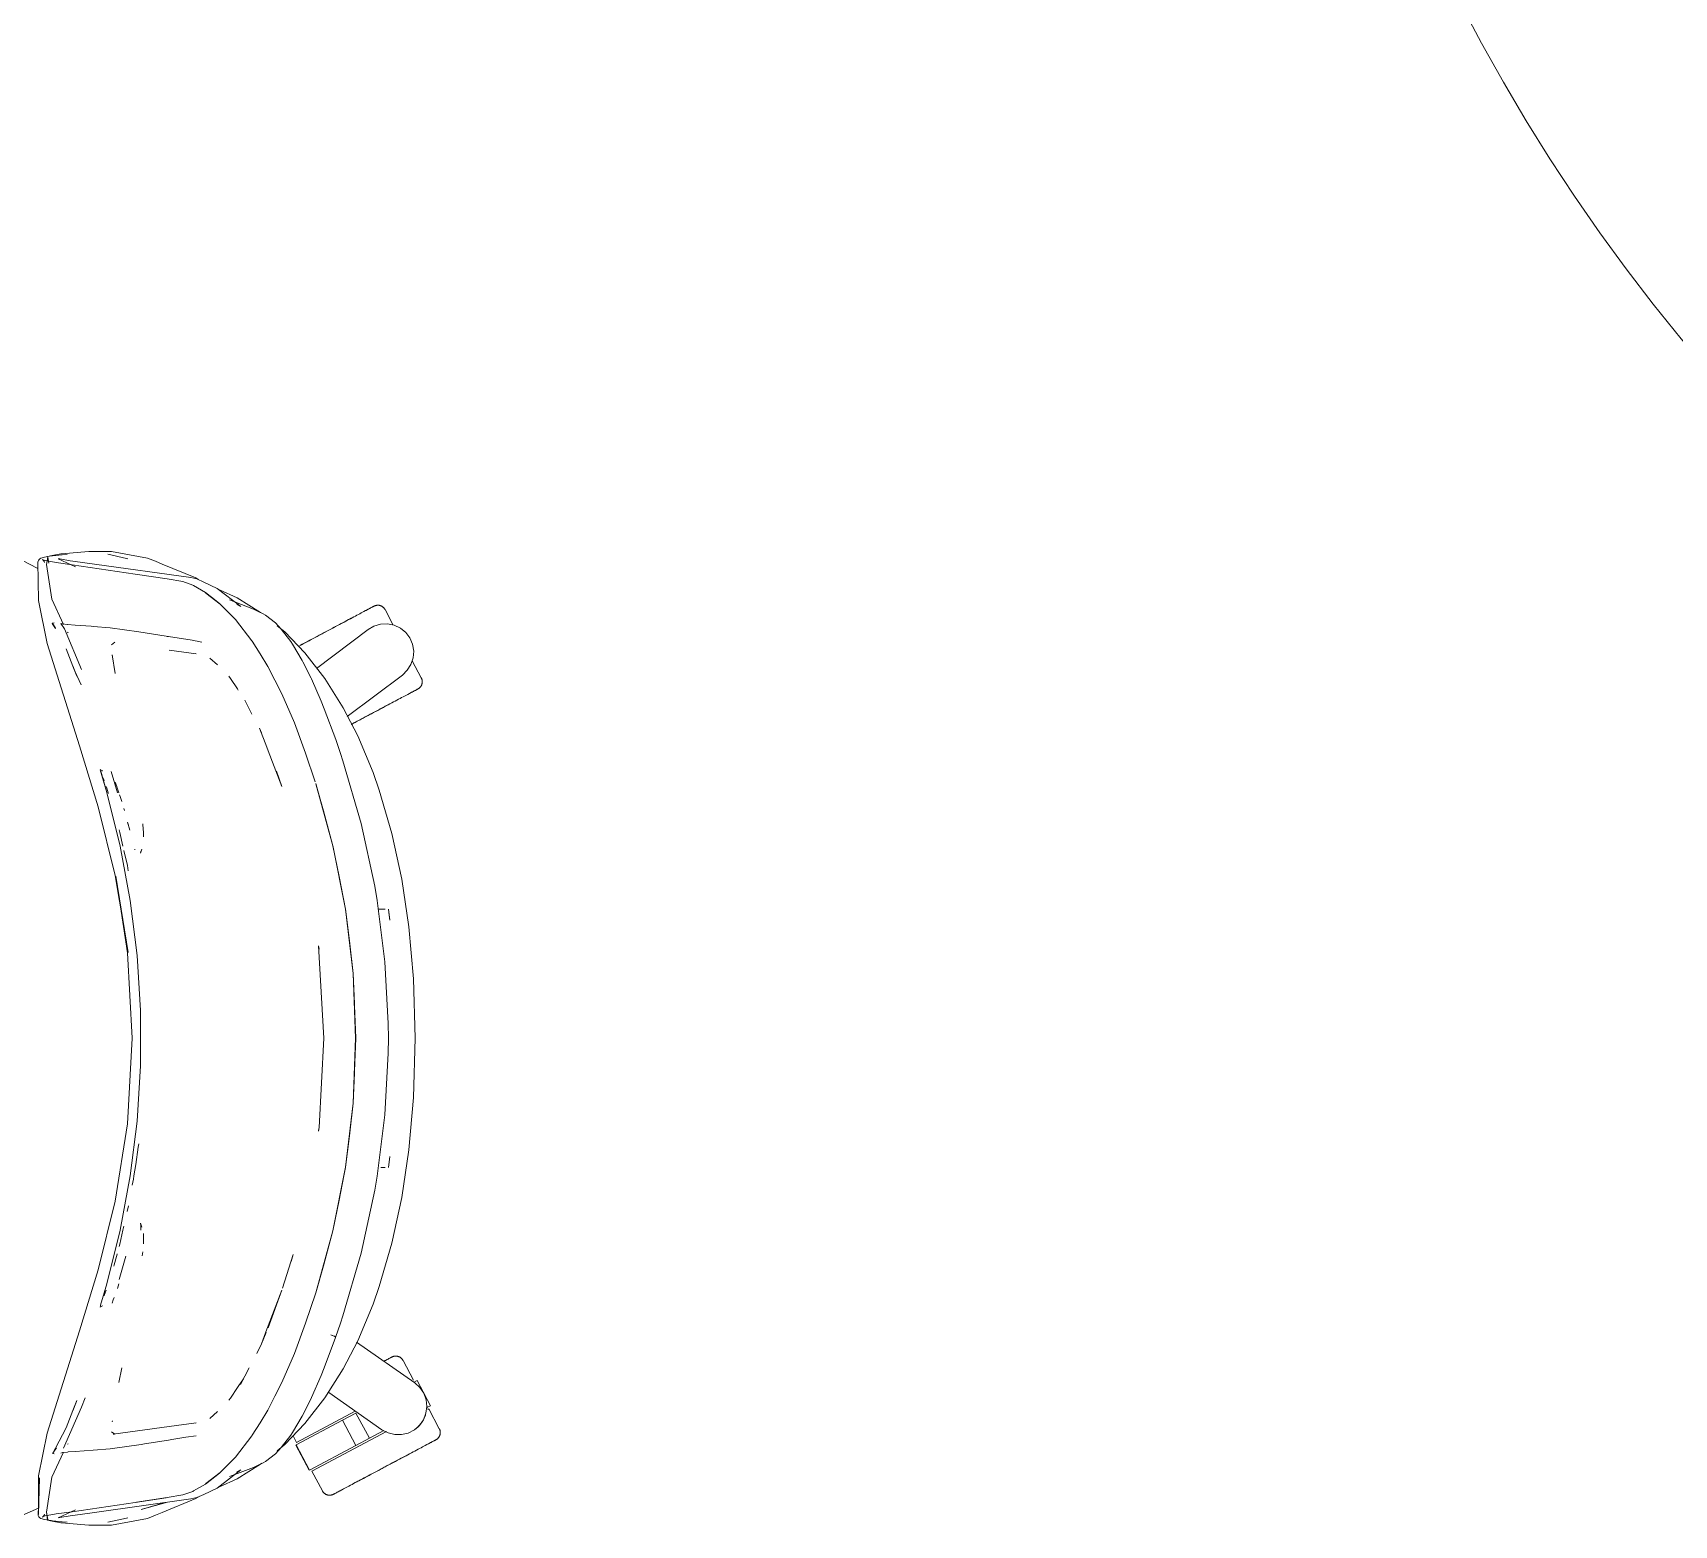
# Model space of a CAD drawing. Header units: millimetres. Extents: x 79795 to 317870, y -36033 to 97293.
# Drawn here: x 165991 to 166797, y 32934 to 33667 of the extents above; entities that cross this region are included whole.
import ezdxf

# ---------------------------------------------------------------- set-up
doc = ezdxf.new("R2010")
doc.units = ezdxf.units.MM
doc.header["$MEASUREMENT"] = 0
for name, color, linetype, lineweight in [('CSM-STL-XX-ZZ-M3-A-XXXX-00001_detached _19_04_21__rvt-1-Level 4$0$A-DOOR', 4, 'CONTINUOUS', 9), ('G-IMPT', 8, 'CONTINUOUS', 9), ('I-FURN', 8, 'CONTINUOUS', 9)]:
    doc.layers.add(name, color=color, linetype=linetype, lineweight=lineweight)

msp = doc.modelspace()

# ---------------------------------------------------------------- linework, layer by layer
at = {"layer": 'CSM-STL-XX-ZZ-M3-A-XXXX-00001_detached _19_04_21__rvt-1-Level 4$0$A-DOOR'}
msp.add_arc((167502.45, 34095.33), 910, 180, 270, dxfattribs=at)
at = {"layer": 'G-IMPT'}
for p, q in [((165993.88, 33403.79), (165985.98, 33407.94)), ((165993.81, 33406.98), (165994.42, 33408.02)), ((165994.29, 33407.39), (165994.42, 33408.02)), ((165994.29, 33407.39), (165994.4, 33407.94)), ((165994.42, 33408.02), (165994.4, 33407.94)), ((165994.79, 33408.51), (165994.42, 33408.02)), ((165995.33, 33408.83), (165994.79, 33408.51)), ((165995.33, 33408.83), (165997.19, 33409.38)), ((165996.68, 33407.79), (165996.18, 33408.19)), ((165997.28, 33407.63), (165996.18, 33408.19)), ((166000.47, 33409.92), (165997.19, 33409.38)), ((165998.8, 33409.32), (165998.11, 33405.74)), ((166000.89, 33410.18), (165998.56, 33409.73)), ((165999.29, 33406.45), (165998.56, 33409.73)), ((165999.29, 33406.45), (165998.8, 33409.32)), ((166000.47, 33409.92), (166001.09, 33410)), ((166005.13, 33410.99), (166000.89, 33410.18)), ((166001.09, 33410), (166005.77, 33410.51)), ((166003.9, 33408.6), (166012.3, 33404.61)), ((166003.9, 33408.6), (166004.76, 33408.45)), ((166009.78, 33407.62), (166004.76, 33408.45)), ((166005.6, 33411.03), (166005.13, 33410.99)), ((166005.6, 33411.03), (166014.93, 33411.84)), ((166005.77, 33410.51), (166008.36, 33410.73)), ((166014.93, 33411.84), (166018.89, 33412.18)), ((166023.05, 33412.18), (166018.89, 33412.18)), ((166030.02, 33412.15), (166023.05, 33412.18)), ((166028.16, 33410.74), (166037.46, 33408.7)), ((166030.02, 33412.15), (166047.72, 33408.91)), ((166037.46, 33408.7), (166038.04, 33408.54)), ((166047.72, 33408.91), (166051.58, 33407.32)), ((165994.2, 33388), (165993.81, 33406.98)), ((165997.28, 33407.63), (165996.66, 33407.8)), ((165996.66, 33407.8), (166002.93, 33406.69)), ((165996.68, 33407.79), (165997.01, 33407.25)), ((165997.08, 33406.75), (165997.01, 33407.25)), ((166000.83, 33388.7), (165998.11, 33405.74)), ((166002.93, 33406.69), (166010.78, 33405.58)), ((166009.78, 33407.62), (166011.08, 33407.4)), ((166010.78, 33405.58), (166041.65, 33401.02)), ((166021.74, 33405.96), (166011.08, 33407.4)), ((166021.74, 33405.96), (166068.96, 33399.29)), ((166041.65, 33401.02), (166057.42, 33398.63)), ((166054.94, 33405.93), (166051.58, 33407.32)), ((166071.39, 33399.13), (166054.94, 33405.93)), ((166065.09, 33397.33), (166057.42, 33398.63)), ((166065.09, 33397.33), (166069.88, 33395.58)), ((166068.96, 33399.29), (166071.95, 33398.64)), ((166070.3, 33395.36), (166069.88, 33395.58)), ((166076.14, 33392.07), (166070.3, 33395.36)), ((166072.56, 33398.36), (166071.39, 33399.13)), ((166075.32, 33397.08), (166071.95, 33398.64)), ((166075.32, 33397.08), (166081.84, 33394.04)), ((166076.14, 33392.07), (166083.11, 33386.65)), ((166093.54, 33385.1), (166081.84, 33394.04)), ((166083.03, 33393.37), (166091.65, 33389.39)), ((165994.2, 33388), (165998.39, 33367.04)), ((166000.83, 33388.7), (166006.44, 33376.35)), ((166083.31, 33386.35), (166076.36, 33391.75)), ((166076.36, 33391.75), (166079.74, 33389.16)), ((166083.31, 33386.35), (166079.74, 33389.16)), ((166090.84, 33378.75), (166083.11, 33386.65)), ((166087.89, 33388.33), (166099.79, 33383.82)), ((166093.54, 33385.1), (166091.51, 33386.26)), ((166091.65, 33389.39), (166103.1, 33382.26)), ((166102.02, 33382.75), (166099.79, 33383.82)), ((166000.97, 33376.87), (166001.03, 33376.89)), ((166000.97, 33376.87), (166002.56, 33374.41)), ((166001.9, 33377.17), (166001.03, 33376.89)), ((166002.56, 33374.41), (166001.03, 33376.89)), ((166001.03, 33376.89), (166002.52, 33374.42)), ((166005.89, 33376.58), (166005.17, 33376.86)), ((166005.17, 33376.86), (166006.93, 33374.2)), ((166005.89, 33376.58), (166005.91, 33376.57)), ((166008.29, 33376.28), (166005.91, 33376.57)), ((166008.29, 33376.28), (166008.37, 33376.27)), ((166012.24, 33375.98), (166008.37, 33376.27)), ((166020.1, 33375.41), (166012.24, 33375.98)), ((166090.84, 33378.75), (166098.86, 33368.32)), ((166104.46, 33381.57), (166102.02, 33382.75)), ((166105.6, 33380.96), (166104.46, 33381.57)), ((166105.6, 33380.96), (166110.46, 33377.1)), ((166110.46, 33377.1), (166113.35, 33374.07)), ((166006.93, 33374.2), (166015.37, 33354.22)), ((166008.39, 33372.48), (166008.82, 33372.21)), ((166021.09, 33375.34), (166020.1, 33375.41)), ((166029.33, 33374.72), (166021.09, 33375.34)), ((166029.33, 33374.72), (166029.41, 33374.71)), ((166043.48, 33372.68), (166029.41, 33374.71)), ((166043.48, 33372.68), (166056.84, 33370.57)), ((166056.84, 33370.57), (166057.35, 33370.49)), ((166057.96, 33370.39), (166057.35, 33370.49)), ((166057.96, 33370.39), (166069.68, 33368.59)), ((166069.68, 33368.59), (166070.15, 33368.52)), ((166072.13, 33368.09), (166070.15, 33368.52)), ((166074.3, 33367.63), (166072.13, 33368.09)), ((166099.03, 33368.06), (166098.86, 33368.32)), ((166102.91, 33361.96), (166099.03, 33368.06)), ((166115.02, 33372.65), (166111.35, 33375.65)), ((166113.35, 33374.07), (166118.07, 33367.94)), ((166115.02, 33372.65), (166124.98, 33362.36)), ((166118.07, 33367.94), (166118.93, 33366.65)), ((166014.38, 33316.8), (165998.39, 33367.04)), ((166011.07, 33355.85), (166007.82, 33364.32)), ((166030.07, 33366.33), (166031.71, 33367.61)), ((166030.42, 33361.39), (166031.82, 33352.22)), ((166030.42, 33361.39), (166030.47, 33361.04)), ((166058.26, 33363.71), (166071.61, 33361.93)), ((166071.61, 33361.93), (166071.14, 33362.08)), ((166082.11, 33356.43), (166078.21, 33359.77)), ((166102.91, 33361.96), (166106.68, 33355.73)), ((166123.67, 33358.65), (166118.93, 33366.65)), ((166134.79, 33349.76), (166124.98, 33362.36)), ((166013.09, 33350.95), (166011.07, 33356.06)), ((166011.07, 33356.06), (166013.09, 33350.94)), ((166011.07, 33355.85), (166013.09, 33350.95)), ((166012.1, 33353.48), (166015.14, 33346.76)), ((166110.25, 33348.94), (166106.68, 33355.73)), ((166123.97, 33358.05), (166123.67, 33358.65)), ((166123.97, 33358.05), (166127.97, 33350.04)), ((166088.39, 33349.8), (166087.64, 33350.9)), ((166088.39, 33349.8), (166091.88, 33344.67)), ((166091.88, 33344.67), (166092.27, 33344.09)), ((166110.25, 33348.94), (166113.64, 33342.22)), ((166128.19, 33349.6), (166127.97, 33350.04)), ((166128.19, 33349.6), (166132.96, 33338.64)), ((166143.76, 33335.46), (166134.79, 33349.76)), ((166095.41, 33339.19), (166098.95, 33332.22)), ((166119.82, 33327.99), (166113.64, 33342.22)), ((166132.96, 33338.64), (166134.44, 33334.96)), ((166150.85, 33321.68), (166143.76, 33335.46)), ((166125.27, 33313.11), (166119.82, 33327.99)), ((166140.04, 33319.89), (166134.44, 33334.96)), ((166106.31, 33316.03), (166102.58, 33325.36)), ((166102.58, 33325.36), (166103.58, 33323.11)), ((166140.04, 33319.89), (166142.39, 33313.07)), ((166158.37, 33303.71), (166150.85, 33321.68)), ((166023.57, 33286.82), (166014.38, 33316.8)), ((166106.97, 33314.3), (166106.31, 33316.03)), ((166113.68, 33296.86), (166106.97, 33314.3)), ((166125.27, 33313.11), (166130, 33299.04)), ((166143.58, 33309.46), (166142.39, 33313.07)), ((166024.52, 33305), (166024.66, 33305.24)), ((166027.79, 33293.78), (166024.52, 33305)), ((166027.79, 33293.78), (166024.68, 33304.6)), ((166024.73, 33304.31), (166024.68, 33304.6)), ((166027.79, 33293.78), (166024.73, 33304.31)), ((166025.62, 33304.46), (166025, 33304.84)), ((166025.62, 33304.46), (166025.4, 33304.61)), ((166032.99, 33293.77), (166029.95, 33304.2)), ((166113.68, 33296.86), (166110.96, 33304.29)), ((166143.58, 33309.46), (166152.52, 33278.63)), ((166158.37, 33303.71), (166161.45, 33294.98)), ((166026.07, 33300.52), (166025.67, 33301.59)), ((166026.41, 33299.55), (166026.07, 33300.52)), ((166027.4, 33296.8), (166027.69, 33296)), ((166028.42, 33293.77), (166027.69, 33296)), ((166031.86, 33298.95), (166032.63, 33296.79)), ((166032.88, 33296.07), (166032.63, 33296.79)), ((166032.88, 33296.07), (166033.65, 33293.77)), ((166134.01, 33284.94), (166130.24, 33298.11)), ((166138.67, 33267.7), (166130.24, 33298.11)), ((166138.67, 33267.7), (166130.28, 33298.2)), ((166034.34, 33267.46), (166027.79, 33293.78)), ((166028.42, 33293.77), (166028.57, 33293.32)), ((166034.03, 33292.63), (166034.28, 33291.85)), ((166034.28, 33291.85), (166035.06, 33289.36)), ((166161.45, 33294.98), (166167.62, 33273.73)), ((166023.57, 33286.82), (166031.88, 33253.14)), ((166036.05, 33286.06), (166036.39, 33284.95)), ((166037.97, 33279.27), (166038.96, 33275.41)), ((166037.97, 33279.27), (166038.35, 33277.75)), ((166134.01, 33284.94), (166138.67, 33267.7)), ((166034.11, 33274.19), (166033.77, 33275.48)), ((166035.66, 33267.44), (166034.11, 33274.19)), ((166045.39, 33277.92), (166045.35, 33278.4)), ((166045.66, 33274.21), (166045.39, 33277.92)), ((166045.66, 33274.21), (166045.76, 33272.84)), ((166045.77, 33272.14), (166045.76, 33272.84)), ((166159.19, 33247.84), (166152.52, 33278.63)), ((166167.62, 33273.73), (166172.43, 33251.37)), ((166034.34, 33267.46), (166039.27, 33240.79)), ((166037.82, 33258.05), (166036.12, 33265.47)), ((166041.56, 33265.65), (166041.42, 33266.06)), ((166044.23, 33264.05), (166044.91, 33266)), ((166044.23, 33264.05), (166044.44, 33265.1)), ((166144.84, 33236.57), (166138.62, 33267.81)), ((166138.62, 33267.81), (166144.84, 33236.65)), ((166138.67, 33267.7), (166141.74, 33252.67)), ((166038.29, 33255.41), (166037.82, 33258.05)), ((166031.88, 33253.14), (166038.14, 33215.4)), ((166037.87, 33215.23), (166032.14, 33252.76)), ((166038.14, 33215.4), (166032.14, 33252.76)), ((166144.84, 33236.57), (166141.74, 33252.67)), ((166160.37, 33240.92), (166159.19, 33247.84)), ((166175.93, 33227.95), (166172.43, 33251.37)), ((166039.27, 33240.79), (166042.57, 33213.87)), ((166164.19, 33210.75), (166160.37, 33240.92)), ((166148.66, 33205.06), (166144.84, 33236.65)), ((166146.78, 33221.09), (166144.84, 33236.57)), ((166148.62, 33205.02), (166144.84, 33236.57)), ((166160.92, 33236.57), (166162.17, 33236.61)), ((166164.26, 33236.68), (166162.17, 33236.61)), ((166164.26, 33236.68), (166164.15, 33236.68)), ((166166.02, 33236.65), (166166.67, 33231.24)), ((166166.1, 33235.01), (166166.67, 33231.24)), ((166178.19, 33202.38), (166175.93, 33227.95)), ((166037.87, 33215.23), (166040.23, 33173.24)), ((166131.62, 33218.52), (166131.66, 33218.27)), ((166131.9, 33216.97), (166131.66, 33218.27)), ((166134.17, 33173.24), (166131.67, 33218.58)), ((166131.67, 33218.58), (166131.9, 33216.97)), ((166146.78, 33221.09), (166148.62, 33205.02)), ((166044.22, 33186.8), (166042.57, 33213.87)), ((166165.8, 33180.55), (166164.19, 33210.75)), ((166148.62, 33205.02), (166149.3, 33190.12)), ((166148.62, 33205.02), (166149.77, 33173.24)), ((166149.99, 33173.24), (166148.66, 33205.06)), ((166179.03, 33173.24), (166178.19, 33202.38)), ((166044.22, 33159.68), (166044.22, 33186.8)), ((166149.3, 33190.12), (166149.77, 33173.24)), ((166165.8, 33180.55), (166165.9, 33173.24)), ((166037.87, 33131.25), (166040.23, 33173.24)), ((166134.22, 33173.24), (166131.9, 33129.51)), ((166134.17, 33173.24), (166131.9, 33129.51)), ((166148.62, 33141.46), (166149.77, 33173.24)), ((166148.66, 33141.42), (166149.99, 33173.24)), ((166149.3, 33156.36), (166149.77, 33173.24)), ((166165.8, 33165.93), (166165.9, 33173.24)), ((166178.19, 33144.1), (166179.03, 33173.24)), ((166044.22, 33159.68), (166042.57, 33132.61)), ((166165.8, 33165.93), (166164.19, 33135.72)), ((166149.3, 33156.36), (166148.62, 33141.46)), ((166175.93, 33118.53), (166178.19, 33144.1)), ((166148.62, 33141.46), (166144.84, 33109.91)), ((166148.66, 33141.42), (166144.84, 33109.83)), ((166148.62, 33141.46), (166146.78, 33125.38)), ((166164.19, 33135.72), (166160.37, 33105.55)), ((166031.88, 33093.34), (166037.87, 33131.25)), ((166039.27, 33105.69), (166042.57, 33132.61)), ((166131.62, 33127.96), (166131.66, 33128.21)), ((166131.9, 33129.51), (166131.64, 33127.73)), ((166131.9, 33129.51), (166131.66, 33128.21)), ((166041.9, 33111.32), (166043.19, 33119.84)), ((166043.19, 33119.84), (166043.37, 33121.5)), ((166144.84, 33109.91), (166146.78, 33125.38)), ((166172.43, 33095.11), (166175.93, 33118.53)), ((166041.9, 33111.32), (166041.04, 33105.69)), ((166166.02, 33109.82), (166166.67, 33115.24)), ((166034.34, 33079.02), (166039.27, 33105.69)), ((166040.24, 33101.16), (166040.8, 33104.06)), ((166041.04, 33105.69), (166040.8, 33104.06)), ((166138.67, 33078.78), (166144.84, 33109.91)), ((166138.67, 33078.78), (166144.84, 33109.83)), ((166144.84, 33109.91), (166141.74, 33093.8)), ((166160.37, 33105.55), (166159.19, 33098.63)), ((166162.17, 33109.87), (166164.26, 33109.79)), ((166164.26, 33109.79), (166164.15, 33109.79)), ((166152.52, 33067.84), (166159.19, 33098.63)), ((166167.62, 33072.74), (166172.43, 33095.11)), ((166031.88, 33093.34), (166023.57, 33059.65)), ((166038.32, 33091.06), (166037.78, 33088.24)), ((166138.67, 33078.78), (166141.74, 33093.8)), ((166034.34, 33079.02), (166027.79, 33052.7)), ((166034.11, 33072.28), (166035.66, 33079.04)), ((166036.12, 33081.01), (166035.66, 33079.04)), ((166044.44, 33081.38), (166044.23, 33082.43)), ((166044.23, 33082.43), (166044.91, 33080.48)), ((166044.44, 33081.38), (166044.48, 33079.07)), ((166044.49, 33079.21), (166044.48, 33079.07)), ((166138.67, 33078.78), (166130.24, 33048.37)), ((166138.67, 33078.78), (166130.28, 33048.28)), ((166134.01, 33061.53), (166138.67, 33078.78)), ((166034.11, 33072.28), (166033.77, 33070.99)), ((166045.77, 33077.37), (166045.68, 33072.31)), ((166045.68, 33072.31), (166045.76, 33074.59)), ((166045.77, 33077.37), (166045.76, 33074.59)), ((166161.45, 33051.5), (166167.62, 33072.74)), ((166031.38, 33062.13), (166031.17, 33061.44)), ((166032.49, 33066.13), (166031.38, 33062.13)), ((166032.49, 33066.13), (166032.81, 33067.27)), ((166032.81, 33067.27), (166032.85, 33067.44)), ((166033.83, 33054.91), (166037.01, 33066.27)), ((166045.37, 33068.52), (166045.15, 33066.43)), ((166119.21, 33067.1), (166113.96, 33050.61)), ((166119.21, 33067.1), (166118.14, 33063.66)), ((166152.52, 33067.84), (166143.58, 33037.02)), ((166014.38, 33029.68), (166023.57, 33059.65)), ((166134.01, 33061.53), (166130.24, 33048.37)), ((166027.79, 33052.7), (166024.72, 33042.27)), ((166026.63, 33047.5), (166026.39, 33046.84)), ((166026.63, 33047.5), (166027.38, 33049.6)), ((166030.92, 33044.95), (166031.29, 33045.96)), ((166033.63, 33052.71), (166032.91, 33050.5)), ((166113.68, 33049.62), (166106.87, 33031.22)), ((166113.68, 33049.62), (166106.97, 33032.17)), ((166130.28, 33048.28), (166125.27, 33033.37)), ((166161.45, 33051.5), (166158.37, 33042.77)), ((166024.52, 33041.48), (166024.58, 33041.71)), ((166024.61, 33041.25), (166024.52, 33041.48)), ((166024.58, 33041.71), (166024.65, 33042)), ((166024.65, 33042), (166024.72, 33042.27)), ((166025.62, 33042.02), (166025, 33041.63)), ((166025.62, 33042.02), (166025.4, 33041.87)), ((166030.92, 33044.95), (166030.31, 33043.29)), ((166158.37, 33042.77), (166150.85, 33024.79)), ((166014.38, 33029.68), (165998.39, 32979.44)), ((166103.58, 33023.37), (166106.31, 33030.45)), ((166106.97, 33032.17), (166106.31, 33030.45)), ((166119.82, 33018.49), (166125.27, 33033.37)), ((166139.98, 33026.48), (166142.39, 33033.41)), ((166143.58, 33037.02), (166142.39, 33033.41)), ((166101.39, 33018.52), (166103.58, 33023.37)), ((166103.58, 33023.37), (166105.89, 33028.81)), ((166134.44, 33011.52), (166140.02, 33026.48)), ((166138.75, 33027.26), (166137.69, 33027.69)), ((166137.69, 33027.69), (166138.29, 33027.46)), ((166138.75, 33027.26), (166138.29, 33027.46)), ((166138.75, 33027.26), (166139.39, 33026.98)), ((166138.75, 33027.26), (166139.58, 33026.88)), ((166139.39, 33026.98), (166139.58, 33026.88)), ((166139.98, 33026.61), (166139.58, 33026.88)), ((166139.58, 33026.88), (166139.97, 33026.66)), ((166139.98, 33026.61), (166139.97, 33026.66)), ((166140.02, 33026.48), (166139.98, 33026.61)), ((166139.98, 33026.61), (166139.98, 33026.48)), ((166143.76, 33011.02), (166150.85, 33024.79)), ((166119.82, 33018.49), (166113.64, 33004.26)), ((166035.1, 33011.57), (166033.69, 33004.31)), ((166094.83, 33006.14), (166092.27, 33002.39)), ((166097.52, 33011.47), (166093.33, 33003.37)), ((166094.83, 33006.14), (166093.33, 33003.37)), ((166128.19, 32996.88), (166132.96, 33007.83)), ((166132.96, 33007.83), (166134.44, 33011.52)), ((166134.79, 32996.72), (166143.76, 33011.02)), ((166091.88, 33001.81), (166088.39, 32996.68)), ((166092.27, 33002.39), (166091.88, 33001.81)), ((166110.25, 32997.53), (166106.68, 32990.74)), ((166110.25, 32997.53), (166113.64, 33004.26)), ((166015.37, 32992.26), (166006.45, 32972.1)), ((166007.82, 32982.15), (166011.07, 32990.62)), ((166011.07, 32990.62), (166013.09, 32995.52)), ((166013.09, 32995.52), (166011.07, 32990.42)), ((166011.07, 32990.42), (166012.86, 32994.95)), ((166017.11, 32996.84), (166015.37, 32992.26)), ((166082.11, 32990.04), (166078.21, 32986.71)), ((166088.39, 32996.68), (166087.64, 32995.58)), ((166102.91, 32984.51), (166106.68, 32990.74)), ((166128.19, 32996.88), (166123.67, 32987.82)), ((166127.97, 32996.43), (166123.67, 32987.82)), ((166128.19, 32996.88), (166123.97, 32988.42)), ((166134.79, 32996.72), (166124.98, 32984.12)), ((166127.97, 32996.43), (166128.19, 32996.88)), ((166007.82, 32982.15), (166002.54, 32972.04)), ((166030.42, 32985.09), (166030.47, 32985.44)), ((166058.26, 32982.77), (166030.93, 32979.03)), ((166058.26, 32982.77), (166071.61, 32984.54)), ((166071.61, 32984.54), (166071.14, 32984.4)), ((166102.91, 32984.51), (166099.03, 32978.42)), ((166115.02, 32973.83), (166124.98, 32984.12)), ((166123.67, 32987.82), (166118.93, 32979.83)), ((166123.67, 32987.82), (166123.97, 32988.42)), ((165998.39, 32979.44), (165994.2, 32958.48)), ((166008.82, 32974.27), (166008.39, 32974)), ((166029.41, 32971.76), (166044.63, 32973.97)), ((166030.07, 32980.14), (166031.63, 32978.9)), ((166030.93, 32979.03), (166031.19, 32978.98)), ((166031.42, 32978.94), (166031.19, 32978.98)), ((166044.63, 32973.97), (166046.18, 32974.22)), ((166046.18, 32974.22), (166057.95, 32976.09)), ((166059.61, 32976.35), (166057.95, 32976.09)), ((166066.45, 32977.41), (166059.61, 32976.35)), ((166066.45, 32977.41), (166071.52, 32978.16)), ((166090.84, 32967.72), (166098.86, 32978.16)), ((166098.86, 32978.16), (166099.03, 32978.42)), ((166111.35, 32970.83), (166115.02, 32973.83)), ((166113.35, 32972.41), (166118.07, 32978.54)), ((166118.07, 32978.54), (166118.93, 32979.83)), ((166000.83, 32957.78), (166006.41, 32970.07)), ((166001.19, 32969.59), (166001.15, 32969.76)), ((166001.19, 32969.59), (166003.03, 32972.29)), ((166001.19, 32969.59), (166002.54, 32972.04)), ((166001.22, 32969.46), (166001.19, 32969.59)), ((166001.9, 32969.31), (166001.22, 32969.46)), ((166005.17, 32969.62), (166005.94, 32969.9)), ((166006, 32969.92), (166005.94, 32969.9)), ((166008.46, 32970.21), (166006, 32969.92)), ((166008.46, 32970.21), (166008.84, 32970.25)), ((166012.24, 32970.5), (166008.84, 32970.25)), ((166012.24, 32970.5), (166021.09, 32971.14)), ((166029.33, 32971.75), (166021.09, 32971.14)), ((166029.41, 32971.76), (166029.33, 32971.75)), ((166083.11, 32959.82), (166090.84, 32967.72)), ((166104.46, 32964.91), (166105.6, 32965.52)), ((166105.6, 32965.52), (166110.46, 32969.38)), ((166113.35, 32972.41), (166110.46, 32969.38)), ((165994.64, 32957.59), (165994.05, 32939.15)), ((165994.2, 32958.48), (165994.15, 32939.61)), ((165994.64, 32957.59), (165994.15, 32939.61)), ((166000.83, 32957.78), (165998.11, 32940.74)), ((166083.11, 32959.82), (166076.14, 32954.41)), ((166076.36, 32954.73), (166083.31, 32960.13)), ((166076.36, 32954.73), (166079.74, 32957.32)), ((166083.31, 32960.13), (166079.74, 32957.32)), ((166093.54, 32961.38), (166081.89, 32952.47)), ((166091.65, 32957.09), (166083.03, 32953.11)), ((166087.89, 32958.15), (166099.79, 32962.66)), ((166093.54, 32961.38), (166091.59, 32960.27)), ((166103.1, 32964.21), (166091.65, 32957.09)), ((166102.02, 32963.73), (166099.79, 32962.66)), ((166104.46, 32964.91), (166102.02, 32963.73)), ((166103.1, 32964.21), (166103.87, 32964.71)), ((166065.09, 32949.15), (166057.42, 32947.85)), ((166069.88, 32950.9), (166065.09, 32949.15)), ((166069.88, 32950.9), (166070.3, 32951.12)), ((166076.14, 32954.41), (166070.3, 32951.12)), ((166075.32, 32949.4), (166071.95, 32947.83)), ((166081.89, 32952.47), (166075.32, 32949.4)), ((165985.99, 32939.02), (165994.16, 32942.59)), ((166010.78, 32940.9), (166002.93, 32939.79)), ((166012.33, 32941.89), (166003.9, 32937.88)), ((166041.65, 32945.46), (166010.78, 32940.9)), ((166021.74, 32940.51), (166068.96, 32947.19)), ((166041.65, 32945.46), (166056.84, 32947.78)), ((166042.26, 32945.55), (166057.42, 32947.85)), ((166042.26, 32945.55), (166056.84, 32947.78)), ((166044.54, 32942.06), (166057.49, 32945.57)), ((166044.54, 32942.06), (166056.43, 32945.42)), ((166071.39, 32947.35), (166054.94, 32940.55)), ((166068.96, 32947.19), (166071.95, 32947.83)), ((166072.56, 32948.12), (166071.39, 32947.35)), ((165994.03, 32939.03), (165994.21, 32939.9)), ((165994.03, 32939.03), (165994.42, 32938.46)), ((165994.05, 32939.15), (165994.15, 32939.61)), ((165994.15, 32939.61), (165994.19, 32939.79)), ((165994.21, 32939.9), (165994.19, 32939.79)), ((165994.79, 32937.97), (165994.42, 32938.46)), ((165994.79, 32937.97), (165995.33, 32937.64)), ((165997.19, 32937.09), (165995.33, 32937.64)), ((165997.28, 32938.85), (165996.18, 32938.29)), ((165996.68, 32938.69), (165996.18, 32938.29)), ((165996.66, 32938.68), (166002.93, 32939.79)), ((165997.28, 32938.85), (165996.66, 32938.68)), ((165997.01, 32939.23), (165996.68, 32938.69)), ((165997.01, 32939.23), (165997.08, 32939.73)), ((166000.47, 32936.56), (165997.19, 32937.09)), ((165998.8, 32937.15), (165998.11, 32940.74)), ((165998.8, 32937.15), (165998.17, 32940.7)), ((165998.17, 32940.7), (165998.56, 32936.74)), ((166000.89, 32936.3), (165998.56, 32936.74)), ((166000.47, 32936.56), (166001.09, 32936.48)), ((166000.89, 32936.3), (166005.13, 32935.49)), ((166005.77, 32935.97), (166001.09, 32936.48)), ((166003.9, 32937.88), (166004.76, 32938.03)), ((166004.76, 32938.03), (166009.78, 32938.86)), ((166005.6, 32935.45), (166005.13, 32935.49)), ((166014.93, 32934.64), (166005.6, 32935.45)), ((166005.77, 32935.97), (166008.36, 32935.75)), ((166009.78, 32938.86), (166011.08, 32939.07)), ((166021.74, 32940.51), (166011.08, 32939.07)), ((166014.93, 32934.64), (166018.89, 32934.3)), ((166018.89, 32934.3), (166023.05, 32934.3)), ((166030.02, 32934.33), (166023.05, 32934.3)), ((166028.16, 32935.74), (166037.46, 32937.78)), ((166030.02, 32934.33), (166047.72, 32937.57)), ((166037.46, 32937.78), (166038.04, 32937.94)), ((166047.72, 32937.57), (166051.58, 32939.16)), ((166054.94, 32940.55), (166051.58, 32939.16))]:
    msp.add_line(p, q, dxfattribs=at)
at = {"layer": 'I-FURN'}
for p, q in [((166155.97, 33383.77), (166155.49, 33383.52)), ((166155.71, 33383.64), (166156.18, 33383.89)), ((166156.41, 33384.01), (166155.97, 33383.77)), ((166156.18, 33383.89), (166156.61, 33384.11)), ((166156.82, 33384.23), (166156.41, 33384.01)), ((166156.61, 33384.11), (166157, 33384.32)), ((166157.2, 33384.43), (166156.82, 33384.23)), ((166157, 33384.32), (166157.36, 33384.51)), ((166157.53, 33384.61), (166157.2, 33384.43)), ((166157.36, 33384.51), (166157.67, 33384.68)), ((166157.83, 33384.76), (166157.53, 33384.61)), ((166157.67, 33384.68), (166157.95, 33384.83)), ((166158.09, 33384.9), (166157.83, 33384.76)), ((166157.95, 33384.83), (166158.19, 33384.96)), ((166158.31, 33385.02), (166158.09, 33384.9)), ((166158.19, 33384.96), (166158.39, 33385.07)), ((166158.49, 33385.11), (166158.31, 33385.02)), ((166158.39, 33385.07), (166158.56, 33385.15)), ((166158.63, 33385.19), (166158.49, 33385.11)), ((166158.56, 33385.15), (166158.68, 33385.22)), ((166158.73, 33385.24), (166158.63, 33385.19)), ((166158.68, 33385.22), (166158.76, 33385.26)), ((166158.79, 33385.27), (166158.73, 33385.24)), ((166158.76, 33385.26), (166158.8, 33385.28)), ((166158.81, 33385.28), (166158.79, 33385.27)), ((166158.8, 33385.28), (166158.81, 33385.28)), ((166158.81, 33385.28), (166158.95, 33385.36)), ((166158.95, 33385.36), (166159.1, 33385.42)), ((166159.1, 33385.42), (166159.25, 33385.49)), ((166159.25, 33385.49), (166159.4, 33385.54)), ((166159.4, 33385.54), (166159.55, 33385.59)), ((166159.55, 33385.59), (166159.71, 33385.63)), ((166159.71, 33385.63), (166159.86, 33385.67)), ((166159.86, 33385.67), (166160.02, 33385.7)), ((166160.02, 33385.7), (166160.18, 33385.72)), ((166160.18, 33385.72), (166160.34, 33385.74)), ((166160.34, 33385.74), (166160.5, 33385.75)), ((166160.5, 33385.75), (166160.66, 33385.76)), ((166160.66, 33385.76), (166160.83, 33385.75)), ((166160.83, 33385.75), (166160.99, 33385.75)), ((166160.99, 33385.75), (166161.15, 33385.73)), ((166161.15, 33385.73), (166161.31, 33385.71)), ((166161.31, 33385.71), (166161.47, 33385.68)), ((166161.47, 33385.68), (166161.62, 33385.65)), ((166161.62, 33385.65), (166161.78, 33385.61)), ((166161.78, 33385.61), (166161.93, 33385.56)), ((166161.93, 33385.56), (166162.09, 33385.51)), ((166162.09, 33385.51), (166162.24, 33385.45)), ((166162.24, 33385.45), (166162.38, 33385.39)), ((166162.38, 33385.39), (166162.53, 33385.32)), ((166162.53, 33385.32), (166162.67, 33385.24)), ((166162.67, 33385.24), (166162.81, 33385.16)), ((166162.81, 33385.16), (166162.95, 33385.07)), ((166162.95, 33385.07), (166163.08, 33384.98)), ((166163.08, 33384.98), (166163.21, 33384.88)), ((166163.21, 33384.88), (166163.33, 33384.78)), ((166163.33, 33384.78), (166163.45, 33384.67)), ((166163.45, 33384.67), (166163.57, 33384.56)), ((166163.57, 33384.56), (166163.68, 33384.44)), ((166163.68, 33384.44), (166163.78, 33384.32)), ((166163.78, 33384.32), (166163.89, 33384.2)), ((166163.89, 33384.2), (166163.98, 33384.07)), ((166163.98, 33384.07), (166164.07, 33383.93)), ((166164.07, 33383.93), (166164.16, 33383.8)), ((166164.16, 33383.8), (166164.24, 33383.66)), ((166140.88, 33375.75), (166139.91, 33375.24)), ((166140.36, 33375.47), (166141.32, 33375.99)), ((166141.84, 33376.26), (166140.88, 33375.75)), ((166141.32, 33375.99), (166142.27, 33376.49)), ((166142.78, 33376.76), (166141.84, 33376.26)), ((166142.27, 33376.49), (166143.21, 33376.99)), ((166143.71, 33377.26), (166142.78, 33376.76)), ((166143.21, 33376.99), (166144.13, 33377.48)), ((166144.62, 33377.74), (166143.71, 33377.26)), ((166144.13, 33377.48), (166145.04, 33377.96)), ((166145.52, 33378.22), (166144.62, 33377.74)), ((166145.04, 33377.96), (166145.92, 33378.43)), ((166146.4, 33378.69), (166145.52, 33378.22)), ((166145.92, 33378.43), (166146.79, 33378.9)), ((166147.25, 33379.14), (166146.4, 33378.69)), ((166146.79, 33378.9), (166147.64, 33379.35)), ((166148.09, 33379.58), (166147.25, 33379.14)), ((166148.9, 33380.02), (166148.09, 33379.58)), ((166149.69, 33380.44), (166148.9, 33380.02)), ((166150.45, 33380.84), (166149.69, 33380.44)), ((166151.18, 33381.23), (166150.45, 33380.84)), ((166151.89, 33381.61), (166151.18, 33381.23)), ((166152.57, 33381.97), (166151.89, 33381.61)), ((166153.22, 33382.31), (166152.57, 33381.97)), ((166153.83, 33382.64), (166153.22, 33382.31)), ((166154.42, 33382.95), (166153.83, 33382.64)), ((166154.11, 33382.78), (166154.67, 33383.09)), ((166154.97, 33383.24), (166154.42, 33382.95)), ((166154.67, 33383.09), (166155.21, 33383.37)), ((166155.49, 33383.52), (166154.97, 33383.24)), ((166155.21, 33383.37), (166155.71, 33383.64)), ((166158.83, 33375.53), (166162.07, 33376.47)), ((166162.07, 33376.47), (166165.44, 33376.61)), ((166164.24, 33383.66), (166164.26, 33383.62)), ((166168.29, 33376.04), (166164.26, 33383.62)), ((166165.44, 33376.61), (166168.75, 33375.94)), ((166168.75, 33375.94), (166171.8, 33374.5)), ((166126.02, 33367.85), (166125.07, 33367.35)), ((166125.51, 33367.58), (166126.46, 33368.09)), ((166126.98, 33368.36), (166126.02, 33367.85)), ((166126.46, 33368.09), (166127.43, 33368.6)), ((166127.96, 33368.88), (166126.98, 33368.36)), ((166127.43, 33368.6), (166128.41, 33369.12)), ((166128.94, 33369.41), (166127.96, 33368.88)), ((166128.41, 33369.12), (166129.4, 33369.65)), ((166129.93, 33369.93), (166128.94, 33369.41)), ((166129.4, 33369.65), (166130.39, 33370.18)), ((166130.93, 33370.46), (166129.93, 33369.93)), ((166130.39, 33370.18), (166131.39, 33370.71)), ((166130.6, 33354.76), (166155.91, 33373.84)), ((166131.93, 33370.99), (166130.93, 33370.46)), ((166131.39, 33370.71), (166132.39, 33371.24)), ((166132.94, 33371.53), (166131.93, 33370.99)), ((166132.39, 33371.24), (166133.4, 33371.77)), ((166133.94, 33372.06), (166132.94, 33371.53)), ((166133.4, 33371.77), (166134.4, 33372.31)), ((166134.95, 33372.6), (166133.94, 33372.06)), ((166134.4, 33372.31), (166135.41, 33372.84)), ((166135.95, 33373.13), (166134.95, 33372.6)), ((166135.41, 33372.84), (166136.41, 33373.38)), ((166136.95, 33373.66), (166135.95, 33373.13)), ((166136.41, 33373.38), (166137.41, 33373.91)), ((166137.94, 33374.19), (166136.95, 33373.66)), ((166137.41, 33373.91), (166138.4, 33374.43)), ((166138.93, 33374.72), (166137.94, 33374.19)), ((166138.4, 33374.43), (166139.38, 33374.96)), ((166139.91, 33375.24), (166138.93, 33374.72)), ((166139.38, 33374.96), (166140.36, 33375.47)), ((166155.91, 33373.84), (166158.83, 33375.53)), ((166171.8, 33374.5), (166174.41, 33372.37)), ((166174.41, 33372.37), (166176.44, 33369.68)), ((166176.44, 33369.68), (166177.77, 33366.58)), ((166123.21, 33366.36), (166122.3, 33365.88)), ((166122.72, 33366.1), (166123.63, 33366.58)), ((166124.13, 33366.85), (166123.21, 33366.36)), ((166123.63, 33366.58), (166124.56, 33367.08)), ((166125.07, 33367.35), (166124.13, 33366.85)), ((166124.56, 33367.08), (166125.51, 33367.58)), ((166178.05, 33359.88), (166176.98, 33356.68)), ((166177.77, 33366.58), (166178.32, 33363.25)), ((166178.32, 33363.25), (166178.05, 33359.88)), ((166175.19, 33353.83), (166172.76, 33351.49)), ((166176.98, 33356.68), (166175.19, 33353.83)), ((166182.07, 33350.12), (166177.6, 33358.53)), ((166172.76, 33351.49), (166145.69, 33331.09)), ((166178.42, 33343.61), (166178.01, 33343.4)), ((166178.2, 33343.5), (166178.6, 33343.71)), ((166178.79, 33343.81), (166178.42, 33343.61)), ((166178.6, 33343.71), (166178.95, 33343.9)), ((166179.13, 33343.99), (166178.79, 33343.81)), ((166178.95, 33343.9), (166179.27, 33344.07)), ((166179.42, 33344.15), (166179.13, 33343.99)), ((166179.27, 33344.07), (166179.55, 33344.21)), ((166179.68, 33344.29), (166179.42, 33344.15)), ((166179.55, 33344.21), (166179.79, 33344.34)), ((166179.9, 33344.4), (166179.68, 33344.29)), ((166179.79, 33344.34), (166179.99, 33344.45)), ((166180.08, 33344.5), (166179.9, 33344.4)), ((166179.99, 33344.45), (166180.15, 33344.54)), ((166180.22, 33344.57), (166180.08, 33344.5)), ((166180.15, 33344.54), (166180.27, 33344.6)), ((166180.32, 33344.63), (166180.22, 33344.57)), ((166180.27, 33344.6), (166180.36, 33344.64)), ((166180.38, 33344.66), (166180.32, 33344.63)), ((166180.36, 33344.64), (166180.4, 33344.67)), ((166180.4, 33344.67), (166180.38, 33344.66)), ((166180.44, 33344.69), (166180.4, 33344.67)), ((166180.4, 33344.67), (166180.4, 33344.67)), ((166180.58, 33344.77), (166180.44, 33344.69)), ((166180.72, 33344.86), (166180.58, 33344.77)), ((166180.85, 33344.95), (166180.72, 33344.86)), ((166180.98, 33345.04), (166180.85, 33344.95)), ((166181.11, 33345.14), (166180.98, 33345.04)), ((166181.23, 33345.25), (166181.11, 33345.14)), ((166181.34, 33345.36), (166181.23, 33345.25)), ((166181.46, 33345.48), (166181.34, 33345.36)), ((166181.56, 33345.6), (166181.46, 33345.48)), ((166181.67, 33345.72), (166181.56, 33345.6)), ((166181.76, 33345.85), (166181.67, 33345.72)), ((166181.86, 33345.98), (166181.76, 33345.85)), ((166181.94, 33346.12), (166181.86, 33345.98)), ((166182.03, 33346.26), (166181.94, 33346.12)), ((166182.1, 33346.4), (166182.03, 33346.26)), ((166182.07, 33350.12), (166182.14, 33349.98)), ((166182.17, 33346.54), (166182.1, 33346.4)), ((166182.14, 33349.98), (166182.21, 33349.83)), ((166182.24, 33346.69), (166182.17, 33346.54)), ((166182.21, 33349.83), (166182.27, 33349.68)), ((166182.3, 33346.84), (166182.24, 33346.69)), ((166182.27, 33349.68), (166182.33, 33349.53)), ((166182.35, 33346.99), (166182.3, 33346.84)), ((166182.33, 33349.53), (166182.37, 33349.38)), ((166182.39, 33347.15), (166182.35, 33346.99)), ((166182.37, 33349.38), (166182.42, 33349.22)), ((166182.43, 33347.3), (166182.39, 33347.15)), ((166182.42, 33349.22), (166182.45, 33349.06)), ((166182.47, 33347.46), (166182.43, 33347.3)), ((166182.45, 33349.06), (166182.48, 33348.9)), ((166182.5, 33347.62), (166182.47, 33347.46)), ((166182.48, 33348.9), (166182.51, 33348.74)), ((166182.52, 33347.78), (166182.5, 33347.62)), ((166182.51, 33348.74), (166182.53, 33348.58)), ((166182.53, 33347.94), (166182.52, 33347.78)), ((166182.53, 33348.58), (166182.54, 33348.42)), ((166182.54, 33348.1), (166182.53, 33347.94)), ((166182.54, 33348.42), (166182.54, 33348.26)), ((166182.54, 33348.26), (166182.54, 33348.1)), ((166163.43, 33335.64), (166162.47, 33335.14)), ((166162.92, 33335.37), (166163.87, 33335.88)), ((166164.37, 33336.15), (166163.43, 33335.64)), ((166163.87, 33335.88), (166164.8, 33336.38)), ((166165.3, 33336.64), (166164.37, 33336.15)), ((166164.8, 33336.38), (166165.73, 33336.87)), ((166166.22, 33337.13), (166165.3, 33336.64)), ((166165.73, 33336.87), (166166.63, 33337.35)), ((166166.63, 33337.35), (166167.52, 33337.82)), ((166167.52, 33337.82), (166168.39, 33338.28)), ((166168.39, 33338.28), (166169.23, 33338.73)), ((166169.23, 33338.73), (166170.06, 33339.17)), ((166170.06, 33339.17), (166170.86, 33339.6)), ((166170.86, 33339.6), (166171.64, 33340.01)), ((166171.64, 33340.01), (166172.39, 33340.41)), ((166172.39, 33340.41), (166173.11, 33340.79)), ((166173.11, 33340.79), (166173.8, 33341.16)), ((166173.8, 33341.16), (166174.47, 33341.51)), ((166174.47, 33341.51), (166175.1, 33341.85)), ((166175.1, 33341.85), (166175.7, 33342.17)), ((166176.01, 33342.33), (166175.43, 33342.02)), ((166175.7, 33342.17), (166176.27, 33342.47)), ((166176.56, 33342.63), (166176.01, 33342.33)), ((166176.27, 33342.47), (166176.81, 33342.76)), ((166177.08, 33342.9), (166176.56, 33342.63)), ((166176.81, 33342.76), (166177.31, 33343.02)), ((166177.56, 33343.16), (166177.08, 33342.9)), ((166177.31, 33343.02), (166177.77, 33343.27)), ((166178.01, 33343.4), (166177.56, 33343.16)), ((166177.77, 33343.27), (166178.2, 33343.5)), ((166148.58, 33327.75), (166147.62, 33327.24)), ((166148.06, 33327.47), (166149.03, 33327.99)), ((166149.56, 33328.27), (166148.58, 33327.75)), ((166149.03, 33327.99), (166150.01, 33328.51)), ((166150.54, 33328.79), (166149.56, 33328.27)), ((166150.01, 33328.51), (166150.99, 33329.03)), ((166151.53, 33329.32), (166150.54, 33328.79)), ((166150.99, 33329.03), (166151.99, 33329.56)), ((166152.53, 33329.85), (166151.53, 33329.32)), ((166151.99, 33329.56), (166152.99, 33330.09)), ((166153.53, 33330.38), (166152.53, 33329.85)), ((166152.99, 33330.09), (166153.99, 33330.62)), ((166154.53, 33330.91), (166153.53, 33330.38)), ((166153.99, 33330.62), (166154.99, 33331.16)), ((166155.54, 33331.45), (166154.53, 33330.91)), ((166154.99, 33331.16), (166156, 33331.69)), ((166156.54, 33331.98), (166155.54, 33331.45)), ((166156, 33331.69), (166157, 33332.23)), ((166157.55, 33332.52), (166156.54, 33331.98)), ((166157, 33332.23), (166158.01, 33332.76)), ((166158.54, 33333.05), (166157.55, 33332.52)), ((166158.01, 33332.76), (166159, 33333.29)), ((166159.54, 33333.58), (166158.54, 33333.05)), ((166159, 33333.29), (166159.99, 33333.82)), ((166160.53, 33334.1), (166159.54, 33333.58)), ((166159.99, 33333.82), (166160.98, 33334.34)), ((166161.5, 33334.62), (166160.53, 33334.1)), ((166160.98, 33334.34), (166161.95, 33334.86)), ((166162.47, 33335.14), (166161.5, 33334.62)), ((166161.95, 33334.86), (166162.92, 33335.37)), ((166150.23, 33024.12), (166178.82, 33004.1)), ((166163.49, 33014.62), (166164.03, 33014.9)), ((166164.3, 33015.05), (166163.79, 33014.77)), ((166164.03, 33014.9), (166164.53, 33015.17)), ((166164.79, 33015.3), (166164.3, 33015.05)), ((166164.53, 33015.17), (166165, 33015.41)), ((166165.23, 33015.54), (166164.79, 33015.3)), ((166165, 33015.41), (166165.43, 33015.64)), ((166165.64, 33015.76), (166165.23, 33015.54)), ((166165.43, 33015.64), (166165.82, 33015.85)), ((166166.02, 33015.96), (166165.64, 33015.76)), ((166165.82, 33015.85), (166166.18, 33016.04)), ((166166.35, 33016.13), (166166.02, 33015.96)), ((166166.18, 33016.04), (166166.49, 33016.21)), ((166166.65, 33016.29), (166166.35, 33016.13)), ((166166.49, 33016.21), (166166.77, 33016.36)), ((166166.91, 33016.43), (166166.65, 33016.29)), ((166166.77, 33016.36), (166167.01, 33016.49)), ((166167.13, 33016.55), (166166.91, 33016.43)), ((166167.01, 33016.49), (166167.21, 33016.59)), ((166167.31, 33016.64), (166167.13, 33016.55)), ((166167.21, 33016.59), (166167.38, 33016.68)), ((166167.45, 33016.72), (166167.31, 33016.64)), ((166167.38, 33016.68), (166167.5, 33016.74)), ((166167.55, 33016.77), (166167.45, 33016.72)), ((166167.5, 33016.74), (166167.58, 33016.79)), ((166167.61, 33016.8), (166167.55, 33016.77)), ((166167.58, 33016.79), (166167.62, 33016.81)), ((166167.63, 33016.81), (166167.61, 33016.8)), ((166167.62, 33016.81), (166167.63, 33016.81)), ((166167.63, 33016.81), (166167.77, 33016.89)), ((166167.77, 33016.89), (166167.92, 33016.95)), ((166167.92, 33016.95), (166168.07, 33017.01)), ((166168.07, 33017.01), (166168.22, 33017.07)), ((166168.22, 33017.07), (166168.37, 33017.12)), ((166168.37, 33017.12), (166168.53, 33017.16)), ((166168.53, 33017.16), (166168.68, 33017.2)), ((166168.68, 33017.2), (166168.84, 33017.23)), ((166168.84, 33017.23), (166169, 33017.25)), ((166169, 33017.25), (166169.16, 33017.27)), ((166169.16, 33017.27), (166169.32, 33017.28)), ((166169.32, 33017.28), (166169.48, 33017.28)), ((166169.48, 33017.28), (166169.65, 33017.28)), ((166169.65, 33017.28), (166169.81, 33017.27)), ((166169.81, 33017.27), (166169.97, 33017.26)), ((166169.97, 33017.26), (166170.13, 33017.24)), ((166170.13, 33017.24), (166170.29, 33017.21)), ((166170.29, 33017.21), (166170.44, 33017.18)), ((166170.44, 33017.18), (166170.6, 33017.14)), ((166170.6, 33017.14), (166170.75, 33017.09)), ((166170.75, 33017.09), (166170.91, 33017.04)), ((166170.91, 33017.04), (166171.06, 33016.98)), ((166171.06, 33016.98), (166171.2, 33016.92)), ((166171.2, 33016.92), (166171.35, 33016.84)), ((166171.35, 33016.84), (166171.49, 33016.77)), ((166171.49, 33016.77), (166171.63, 33016.69)), ((166171.63, 33016.69), (166171.77, 33016.6)), ((166171.77, 33016.6), (166171.9, 33016.51)), ((166171.9, 33016.51), (166172.03, 33016.41)), ((166172.03, 33016.41), (166172.15, 33016.31)), ((166172.15, 33016.31), (166172.27, 33016.2)), ((166172.27, 33016.2), (166172.39, 33016.09)), ((166172.39, 33016.09), (166172.5, 33015.97)), ((166172.5, 33015.97), (166172.6, 33015.85)), ((166172.6, 33015.85), (166172.7, 33015.72)), ((166172.7, 33015.72), (166172.8, 33015.59)), ((166172.8, 33015.59), (166172.89, 33015.46)), ((166172.89, 33015.46), (166172.98, 33015.32)), ((166172.98, 33015.32), (166173.06, 33015.18)), ((166173.06, 33015.18), (166173.08, 33015.15)), ((166178.23, 33005.46), (166173.08, 33015.15)), ((166178.58, 33004.52), (166179.98, 33005.26)), ((166186.55, 32992.9), (166179.98, 33005.26)), ((166162.77, 32981.17), (166136.61, 32999.49)), ((166178.67, 33004.56), (166178.58, 33004.52)), ((166178.82, 33004.1), (166181.33, 33001.84)), ((166181.33, 33001.84), (166183.23, 32999.06)), ((166183.23, 32999.06), (166184.4, 32995.89)), ((166120.84, 32974.94), (166149.53, 32990.2)), ((166143.36, 32985.79), (166150, 32989.32)), ((166156.57, 32976.96), (166150, 32989.32)), ((166184.36, 32989.2), (166183.14, 32986.05)), ((166184.79, 32992.54), (166184.36, 32989.2)), ((166184.4, 32995.89), (166184.79, 32992.54)), ((166184.76, 32992.91), (166185.16, 32992.16)), ((166186.55, 32992.9), (166185.16, 32992.16)), ((166185.16, 32992.16), (166185.24, 32992.2)), ((166185.36, 32991.13), (166185.74, 32991.33)), ((166190.89, 32981.65), (166185.74, 32991.33)), ((166120.65, 32973.71), (166143.36, 32985.79)), ((166149.93, 32973.43), (166143.36, 32985.79)), ((166165.74, 32979.59), (166162.77, 32981.17)), ((166181.2, 32983.29), (166178.66, 32981.07)), ((166178.95, 32981.27), (166180.37, 32982.43)), ((166180.37, 32982.43), (166182.66, 32985.21)), ((166183.14, 32986.05), (166181.2, 32983.29)), ((166190.89, 32981.65), (166190.96, 32981.5)), ((166190.96, 32981.5), (166191.03, 32981.36)), ((166191.03, 32981.36), (166191.09, 32981.21)), ((166191.09, 32981.21), (166191.15, 32981.06)), ((166119.16, 32978.1), (166120.84, 32974.94)), ((166120.48, 32973.62), (166127.05, 32961.26)), ((166127.22, 32961.35), (166120.65, 32973.71)), ((166149.93, 32973.43), (166127.22, 32961.35)), ((166128.35, 32960.82), (166164.95, 32980.28)), ((166156.57, 32976.96), (166149.93, 32973.43)), ((166163.63, 32980.71), (166156.57, 32976.96)), ((166169.01, 32978.76), (166165.74, 32979.59)), ((166172.39, 32978.73), (166169.01, 32978.76)), ((166175.67, 32979.52), (166172.39, 32978.73)), ((166178.66, 32981.07), (166175.67, 32979.52)), ((166182.62, 32972.69), (166183.29, 32973.04)), ((166183.29, 32973.04), (166183.92, 32973.38)), ((166183.92, 32973.38), (166184.52, 32973.7)), ((166184.83, 32973.86), (166184.25, 32973.55)), ((166184.52, 32973.7), (166185.09, 32974)), ((166185.38, 32974.16), (166184.83, 32973.86)), ((166185.09, 32974), (166185.63, 32974.28)), ((166185.9, 32974.43), (166185.38, 32974.16)), ((166185.63, 32974.28), (166186.13, 32974.55)), ((166186.38, 32974.69), (166185.9, 32974.43)), ((166186.13, 32974.55), (166186.59, 32974.8)), ((166186.83, 32974.92), (166186.38, 32974.69)), ((166186.59, 32974.8), (166187.02, 32975.03)), ((166187.24, 32975.14), (166186.83, 32974.92)), ((166187.02, 32975.03), (166187.42, 32975.24)), ((166187.61, 32975.34), (166187.24, 32975.14)), ((166187.42, 32975.24), (166187.77, 32975.42)), ((166187.95, 32975.52), (166187.61, 32975.34)), ((166187.77, 32975.42), (166188.09, 32975.59)), ((166188.24, 32975.68), (166187.95, 32975.52)), ((166188.09, 32975.59), (166188.37, 32975.74)), ((166188.5, 32975.81), (166188.24, 32975.68)), ((166188.37, 32975.74), (166188.61, 32975.87)), ((166188.72, 32975.93), (166188.5, 32975.81)), ((166188.61, 32975.87), (166188.81, 32975.98)), ((166188.9, 32976.03), (166188.72, 32975.93)), ((166188.81, 32975.98), (166188.97, 32976.06)), ((166189.04, 32976.1), (166188.9, 32976.03)), ((166188.97, 32976.06), (166189.09, 32976.13)), ((166189.14, 32976.15), (166189.04, 32976.1)), ((166189.09, 32976.13), (166189.18, 32976.17)), ((166189.2, 32976.19), (166189.14, 32976.15)), ((166189.18, 32976.17), (166189.22, 32976.19)), ((166189.22, 32976.2), (166189.2, 32976.19)), ((166189.26, 32976.22), (166189.22, 32976.2)), ((166189.22, 32976.19), (166189.22, 32976.2)), ((166189.4, 32976.3), (166189.26, 32976.22)), ((166189.54, 32976.38), (166189.4, 32976.3)), ((166189.67, 32976.47), (166189.54, 32976.38)), ((166189.8, 32976.57), (166189.67, 32976.47)), ((166189.93, 32976.67), (166189.8, 32976.57)), ((166190.05, 32976.78), (166189.93, 32976.67)), ((166190.16, 32976.89), (166190.05, 32976.78)), ((166190.28, 32977), (166190.16, 32976.89)), ((166190.38, 32977.12), (166190.28, 32977)), ((166190.49, 32977.25), (166190.38, 32977.12)), ((166190.58, 32977.38), (166190.49, 32977.25)), ((166190.68, 32977.51), (166190.58, 32977.38)), ((166190.76, 32977.64), (166190.68, 32977.51)), ((166190.85, 32977.78), (166190.76, 32977.64)), ((166190.92, 32977.93), (166190.85, 32977.78)), ((166190.99, 32978.07), (166190.92, 32977.93)), ((166191.06, 32978.22), (166190.99, 32978.07)), ((166191.12, 32978.37), (166191.06, 32978.22)), ((166191.17, 32978.52), (166191.12, 32978.37)), ((166191.15, 32981.06), (166191.19, 32980.9)), ((166191.21, 32978.68), (166191.17, 32978.52)), ((166191.19, 32980.9), (166191.24, 32980.75)), ((166191.25, 32978.83), (166191.21, 32978.68)), ((166191.24, 32980.75), (166191.27, 32980.59)), ((166191.29, 32978.99), (166191.25, 32978.83)), ((166191.27, 32980.59), (166191.3, 32980.43)), ((166191.32, 32979.15), (166191.29, 32978.99)), ((166191.3, 32980.43), (166191.33, 32980.27)), ((166191.34, 32979.31), (166191.32, 32979.15)), ((166191.33, 32980.27), (166191.35, 32980.11)), ((166191.35, 32979.47), (166191.34, 32979.31)), ((166191.35, 32980.11), (166191.36, 32979.95)), ((166191.36, 32979.63), (166191.35, 32979.47)), ((166191.36, 32979.95), (166191.36, 32979.79)), ((166191.36, 32979.79), (166191.36, 32979.63)), ((166168.36, 32965.1), (166167.36, 32964.57)), ((166167.82, 32964.82), (166168.81, 32965.35)), ((166169.35, 32965.63), (166168.36, 32965.1)), ((166168.81, 32965.35), (166169.8, 32965.87)), ((166170.32, 32966.15), (166169.35, 32965.63)), ((166169.8, 32965.87), (166170.77, 32966.39)), ((166171.29, 32966.66), (166170.32, 32966.15)), ((166170.77, 32966.39), (166171.74, 32966.9)), ((166172.25, 32967.17), (166171.29, 32966.66)), ((166171.74, 32966.9), (166172.69, 32967.4)), ((166173.19, 32967.67), (166172.25, 32967.17)), ((166172.69, 32967.4), (166173.62, 32967.9)), ((166174.12, 32968.17), (166173.19, 32967.67)), ((166173.62, 32967.9), (166174.55, 32968.39)), ((166175.04, 32968.65), (166174.12, 32968.17)), ((166174.55, 32968.39), (166175.45, 32968.87)), ((166175.45, 32968.87), (166176.34, 32969.35)), ((166176.34, 32969.35), (166177.21, 32969.81)), ((166177.21, 32969.81), (166178.05, 32970.26)), ((166178.05, 32970.26), (166178.88, 32970.7)), ((166178.88, 32970.7), (166179.68, 32971.12)), ((166179.68, 32971.12), (166180.46, 32971.54)), ((166180.46, 32971.54), (166181.21, 32971.93)), ((166181.21, 32971.93), (166181.93, 32972.32)), ((166181.93, 32972.32), (166182.62, 32972.69)), ((166128.35, 32960.82), (166133.5, 32951.13)), ((166152.24, 32956.53), (166153.13, 32957.01)), ((166153.63, 32957.27), (166152.72, 32956.79)), ((166153.13, 32957.01), (166154.05, 32957.49)), ((166154.55, 32957.76), (166153.63, 32957.27)), ((166154.05, 32957.49), (166154.98, 32957.99)), ((166155.49, 32958.26), (166154.55, 32957.76)), ((166154.98, 32957.99), (166155.92, 32958.49)), ((166156.44, 32958.76), (166155.49, 32958.26)), ((166155.92, 32958.49), (166156.88, 32959)), ((166157.4, 32959.28), (166156.44, 32958.76)), ((166156.88, 32959), (166157.85, 32959.51)), ((166158.37, 32959.79), (166157.4, 32959.28)), ((166157.85, 32959.51), (166158.83, 32960.03)), ((166159.36, 32960.32), (166158.37, 32959.79)), ((166158.83, 32960.03), (166159.81, 32960.56)), ((166160.35, 32960.84), (166159.36, 32960.32)), ((166159.81, 32960.56), (166160.81, 32961.09)), ((166161.35, 32961.37), (166160.35, 32960.84)), ((166160.81, 32961.09), (166161.81, 32961.62)), ((166162.35, 32961.91), (166161.35, 32961.37)), ((166161.81, 32961.62), (166162.81, 32962.15)), ((166163.35, 32962.44), (166162.35, 32961.91)), ((166162.81, 32962.15), (166163.81, 32962.69)), ((166164.36, 32962.98), (166163.35, 32962.44)), ((166163.81, 32962.69), (166164.82, 32963.22)), ((166165.36, 32963.51), (166164.36, 32962.98)), ((166164.82, 32963.22), (166165.82, 32963.76)), ((166166.37, 32964.04), (166165.36, 32963.51)), ((166165.82, 32963.76), (166166.83, 32964.29)), ((166167.36, 32964.57), (166166.37, 32964.04)), ((166166.83, 32964.29), (166167.82, 32964.82)), ((166133.52, 32951.09), (166133.5, 32951.13)), ((166133.6, 32950.95), (166133.52, 32951.09)), ((166133.68, 32950.82), (166133.6, 32950.95)), ((166133.78, 32950.68), (166133.68, 32950.82)), ((166133.87, 32950.55), (166133.78, 32950.68)), ((166133.97, 32950.43), (166133.87, 32950.55)), ((166134.08, 32950.31), (166133.97, 32950.43)), ((166134.19, 32950.19), (166134.08, 32950.31)), ((166134.31, 32950.08), (166134.19, 32950.19)), ((166134.43, 32949.97), (166134.31, 32950.08)), ((166134.55, 32949.87), (166134.43, 32949.97)), ((166134.68, 32949.77), (166134.55, 32949.87)), ((166134.81, 32949.68), (166134.68, 32949.77)), ((166134.95, 32949.59), (166134.81, 32949.68)), ((166135.08, 32949.51), (166134.95, 32949.59)), ((166135.23, 32949.43), (166135.08, 32949.51)), ((166135.37, 32949.36), (166135.23, 32949.43)), ((166135.52, 32949.3), (166135.37, 32949.36)), ((166135.67, 32949.24), (166135.52, 32949.3)), ((166135.82, 32949.19), (166135.67, 32949.24)), ((166135.98, 32949.14), (166135.82, 32949.19)), ((166136.13, 32949.1), (166135.98, 32949.14)), ((166136.29, 32949.07), (166136.13, 32949.1)), ((166136.45, 32949.04), (166136.29, 32949.07)), ((166136.61, 32949.02), (166136.45, 32949.04)), ((166136.77, 32949), (166136.61, 32949.02)), ((166136.93, 32949), (166136.77, 32949)), ((166137.09, 32948.99), (166136.93, 32949)), ((166137.25, 32949), (166137.09, 32948.99)), ((166137.41, 32949.01), (166137.25, 32949)), ((166137.57, 32949.03), (166137.41, 32949.01)), ((166137.73, 32949.05), (166137.57, 32949.03)), ((166137.89, 32949.08), (166137.73, 32949.05)), ((166138.05, 32949.12), (166137.89, 32949.08)), ((166138.2, 32949.16), (166138.05, 32949.12)), ((166138.36, 32949.21), (166138.2, 32949.16)), ((166138.51, 32949.26), (166138.36, 32949.21)), ((166138.66, 32949.33), (166138.51, 32949.26)), ((166138.8, 32949.39), (166138.66, 32949.33)), ((166138.95, 32949.47), (166138.8, 32949.39)), ((166139, 32949.49), (166138.95, 32949.47)), ((166138.95, 32949.47), (166138.97, 32949.48)), ((166138.95, 32949.47), (166138.95, 32949.47)), ((166138.97, 32949.48), (166139.03, 32949.51)), ((166139.08, 32949.53), (166139, 32949.49)), ((166139.03, 32949.51), (166139.13, 32949.56)), ((166139.2, 32949.6), (166139.08, 32949.53)), ((166139.13, 32949.56), (166139.27, 32949.64)), ((166139.36, 32949.69), (166139.2, 32949.6)), ((166139.27, 32949.64), (166139.45, 32949.73)), ((166139.56, 32949.79), (166139.36, 32949.69)), ((166139.45, 32949.73), (166139.67, 32949.85)), ((166139.8, 32949.92), (166139.56, 32949.79)), ((166139.67, 32949.85), (166139.93, 32949.99)), ((166140.08, 32950.07), (166139.8, 32949.92)), ((166139.93, 32949.99), (166140.22, 32950.14)), ((166140.4, 32950.24), (166140.08, 32950.07)), ((166140.22, 32950.14), (166140.56, 32950.32)), ((166140.76, 32950.43), (166140.4, 32950.24)), ((166140.56, 32950.32), (166140.93, 32950.52)), ((166141.15, 32950.64), (166140.76, 32950.43)), ((166140.93, 32950.52), (166141.34, 32950.74)), ((166141.58, 32950.86), (166141.15, 32950.64)), ((166141.34, 32950.74), (166141.79, 32950.98)), ((166142.05, 32951.11), (166141.58, 32950.86)), ((166141.79, 32950.98), (166142.27, 32951.23)), ((166142.55, 32951.38), (166142.05, 32951.11)), ((166142.27, 32951.23), (166142.79, 32951.51)), ((166143.08, 32951.66), (166142.55, 32951.38)), ((166142.79, 32951.51), (166143.34, 32951.8)), ((166143.65, 32951.97), (166143.08, 32951.66)), ((166143.34, 32951.8), (166143.92, 32952.11)), ((166143.92, 32952.11), (166144.54, 32952.44)), ((166144.54, 32952.44), (166145.19, 32952.78)), ((166145.19, 32952.78), (166145.87, 32953.14)), ((166145.87, 32953.14), (166146.57, 32953.52)), ((166146.57, 32953.52), (166147.31, 32953.91)), ((166147.31, 32953.91), (166148.07, 32954.32)), ((166148.07, 32954.32), (166148.86, 32954.73)), ((166148.86, 32954.73), (166149.67, 32955.17)), ((166149.67, 32955.17), (166150.5, 32955.61)), ((166150.96, 32955.85), (166150.12, 32955.4)), ((166150.5, 32955.61), (166151.36, 32956.07)), ((166151.83, 32956.32), (166150.96, 32955.85)), ((166151.36, 32956.07), (166152.24, 32956.53)), ((166152.72, 32956.79), (166151.83, 32956.32))]:
    msp.add_line(p, q, dxfattribs=at)
for points in [[(166184.76, 32992.91), (166184.76, 32992.68), (166184.76, 32992.14), (166184.73, 32991.47), (166184.69, 32991.1)], [(166181.82, 32984), (166181.49, 32983.58), (166181.15, 32983.15), (166180.72, 32982.77)]]:
    msp.add_open_spline(points, degree=3, dxfattribs=at)
msp.add_open_spline([(166184.16, 32988.49), (166184.02, 32988.03), (166183.8, 32987.4), (166183.5, 32986.76), (166183.42, 32986.61)], degree=3, knots=[-0.6, -0.6, -0.6, -0.6, -0.5, -0.4680239, -0.4680239, -0.4680239, -0.4680239], dxfattribs=at)

doc.saveas('drawing.dxf')
